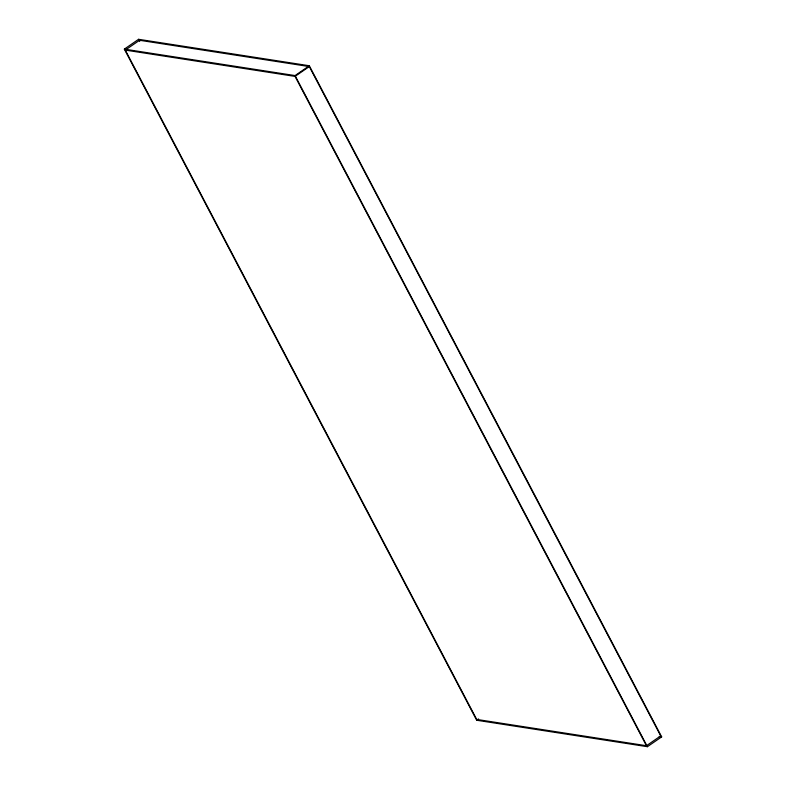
<?xml version="1.0" encoding="UTF-8"?>
<svg xmlns="http://www.w3.org/2000/svg" width="786" height="786" viewBox="0 0 786 786"><rect width="100%" height="100%" fill="white"/><g stroke="black" fill="none" stroke-linecap="round" stroke-linejoin="round"><path stroke-width="1.18" d="M124.335 49.125L138.591 39.3L309.311 65.749L661.665 736.875L647.409 746.7L476.689 720.251L124.335 49.125L295.064 75.574L309.311 65.749M125.298 50.098L139.544 40.273L309.301 66.574L660.702 735.902L646.456 745.727L476.699 719.426L125.298 50.098L295.045 76.399L309.301 66.574M476.689 720.251L478.586 718.935M659.238 736.502L661.665 736.875M295.064 75.574L647.409 746.7M295.045 76.399L646.456 745.727M138.591 39.3L139.731 41.471"/></g></svg>
